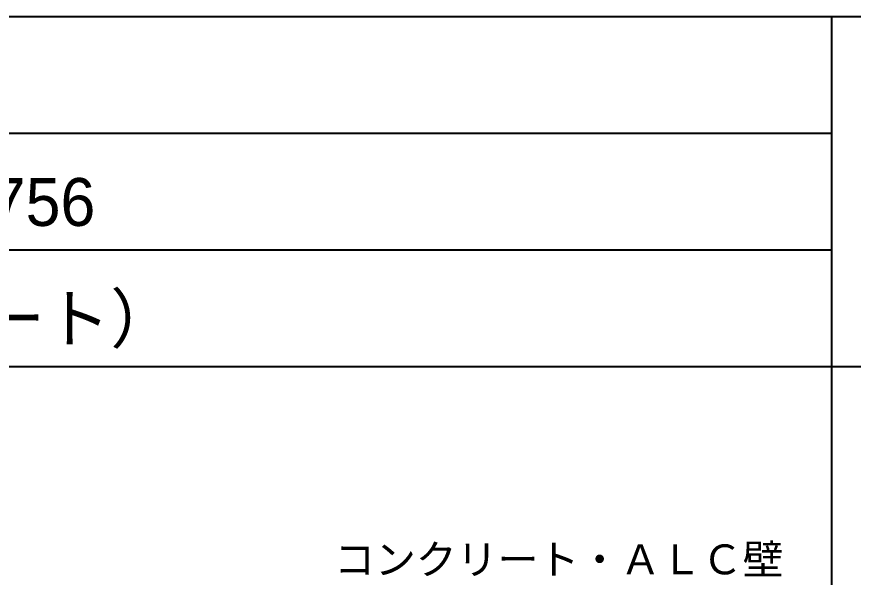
# Model space of a CAD drawing. Extents: x 443 to 1217, y -1921 to -677.
# Drawn here: x 758.7 to 828.6, y -724.1 to -677.3 of the extents above; entities that cross this region are included whole.
import ezdxf
from ezdxf.enums import TextEntityAlignment as Align

# ---------------------------------------------------------------- set-up
doc = ezdxf.new("R2010")
doc.units = 0
doc.header["$MEASUREMENT"] = 0
doc.layers.get('Defpoints').update_dxf_attribs({"color": 21, "linetype": 'CONTINUOUS'})
for name, color, linetype in [('1', 7, 'CONTINUOUS'), ('10', 7, 'CONTINUOUS'), ('25', 7, 'CONTINUOUS')]:
    doc.layers.add(name, color=color, linetype=linetype)
doc.styles.add('ｽﾀｲﾙ2', font='MS PGothic.ttf')

msp = doc.modelspace()

# ---------------------------------------------------------------- linework, layer by layer
at = {"layer": '1', "color": 4, "linetype": 'Continuous'}
for p, q in [((826.785, -1191.556), (826.785, -677.268)), ((634.726, -706.486), (826.785, -706.486)), ((826.785, -706.486), (1018.845, -706.486))]:
    msp.add_line(p, q, dxfattribs=at)
at = {"layer": '1', "color": 3, "linetype": 'Continuous'}
for p, q in [((663.944, -687.007), (826.785, -687.007)), ((663.944, -696.746), (826.785, -696.746))]:
    msp.add_line(p, q, dxfattribs=at)
at = {"layer": '25', "color": 4}
msp.add_line((1210.905, -677.268), (442.666, -677.268), dxfattribs=at)

# ---------------------------------------------------------------- texts
at = {"layer": '10', "style": 'ｽﾀｲﾙ2'}
msp.add_attdef('コンクリート・ＡＬＣ壁', text='', height=2.5, dxfattribs=at).set_placement((785.239, -724.603), align=Align.BOTTOM_LEFT)
at = {"layer": '25', "style": 'ｽﾀｲﾙ2'}
msp.add_text('国土交通大臣認定番号\u3000PS060WL-0756', height=4, dxfattribs=at).set_placement((668.341, -694.746))
at = {"layer": 'Defpoints', "style": 'ｽﾀｲﾙ2'}
msp.add_text('タフロック６０マトメル（コンクリート）', height=4, dxfattribs=at).set_placement((668.341, -704.486))

doc.saveas('drawing.dxf')
